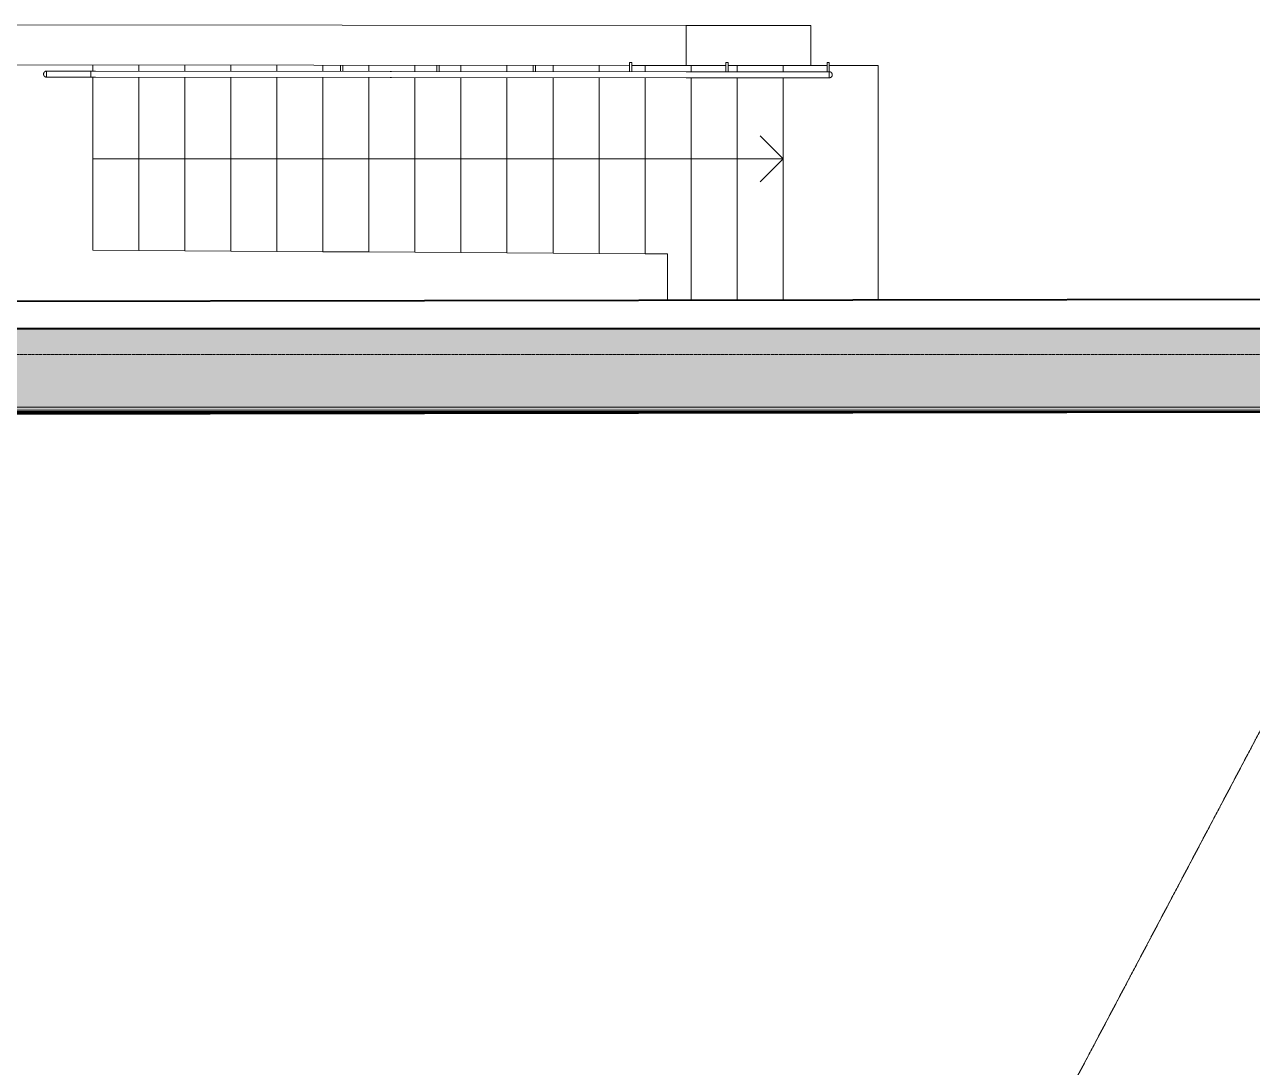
# Model space of a CAD drawing. Header units: millimetres. Extents: x -11886 to 68941, y -8130 to 45506.
# Drawn here: x 21624 to 29626, y 38714 to 45506 of the extents above; entities that cross this region are included whole.
import ezdxf

# ---------------------------------------------------------------- set-up
doc = ezdxf.new("R2010")
doc.units = ezdxf.units.MM
doc.linetypes.add('ADSK_Линия сетки', pattern=[25, 20, -2.5, 0, -2.5])
doc.linetypes.add('ADSK_Сверху', pattern=[4.5, 3, -1.5])
for name, color, linetype, lineweight in [('Лестницы', 7, 'Continuous', 18), ('Ограждение', 7, 'Continuous', 18), ('Оси', 7, 'Continuous', 9), ('Перекрытие', 7, 'Continuous', 18), ('Стены', 7, 'Continuous', 18), ('Стены внутренние', 7, 'Continuous', 18), ('Стены наружные', 7, 'Continuous', 18), ('Стены штриховка', 7, 'Continuous', 18), ('Стрелки вверх', 7, 'Continuous', 18)]:
    doc.layers.add(name, color=color, linetype=linetype, lineweight=lineweight)
doc.layers.add('Линии', color=7, linetype='Continuous', lineweight=9, true_color=0x00a600)
doc.layers.add('Стены разрез', color=7, linetype='Continuous', lineweight=40, true_color=0xbb5389)

# ---------------------------------------------------------------- blocks, each defined once
blk = doc.blocks.new('Существующие стены 1 эт - Существующие стены 1 эт-653793-01 План 1-го этажа кладочный')
at = {"layer": 'Стены', "color": 243, "true_color": 0xbb5389}
for p, q in [((20842.1, 43701), (25814.7, 43709)), ((25814.7, 43709), (27187.7, 43711.2)), ((27187.7, 43711.2), (31501.3, 43718)), ((29470.3, 42983.1), (20843.2, 42969.7))]:
    blk.add_line(p, q, dxfattribs=at)
at = {"layer": 'Стены разрез'}
for p, q in [((31501.3, 43718), (18216.3, 43696.8)), ((19032.3, 42966.8), (30750.7, 42985.1))]:
    blk.add_line(p, q, dxfattribs=at)
blk = doc.blocks.new('Тип перил - Перила_Внутренний_-1199498-01 План 1-го этажа кладочный')
at = {"layer": 'Ограждение'}
for p, q in [((22056, 45203.3), (21767.6, 45203.6)), ((21767.6, 45185.9), (21767.6, 45181.3)), ((21767.6, 45163.6), (22055.9, 45163.3)), ((22086.8, 45163.3), (25943.7, 45159.3)), ((25943.7, 45199.3), (22086.9, 45203.3)), ((26566, 45199.3), (25943.7, 45199.3)), ((25943.7, 45159.3), (26566, 45159.3)), ((26867.7, 45199.3), (26579.3, 45199.3)), ((26579.3, 45159.3), (26867.7, 45159.3)), ((26867.7, 45176.7), (26867.7, 45181.6))]:
    blk.add_line(p, q, dxfattribs=at)
at = {"layer": 'Ограждение', "flags": 128}
for points in [[(22086.8, 45163.3), (22084.3, 45163.3), (22081.7, 45163.3), (22079.1, 45163.3), (22076.4, 45163.3), (22073.7, 45163.3), (22071, 45163.3), (22068.3, 45163.3), (22065.5, 45163.3), (22062.7, 45163.3), (22059.9, 45163.3), (22057.1, 45163.3), (22055.9, 45163.3)], [(22056, 45203.3), (22058.8, 45203.3), (22061.6, 45203.3), (22064.4, 45203.3), (22067.1, 45203.3), (22069.9, 45203.3), (22072.6, 45203.3), (22075.3, 45203.3), (22078, 45203.3), (22080.6, 45203.3), (22083.2, 45203.3), (22085.8, 45203.3), (22086.9, 45203.3)], [(26579.3, 45199.3), (26578.1, 45199.3), (26576.9, 45199.3), (26575.7, 45199.3), (26574.5, 45199.3), (26573.3, 45199.3), (26572.2, 45199.3), (26571, 45199.3), (26569.8, 45199.3), (26568.7, 45199.3), (26567.6, 45199.3), (26566.5, 45199.3), (26566, 45199.3)], [(26566, 45159.3), (26567.1, 45159.3), (26568.2, 45159.3), (26569.4, 45159.3), (26570.5, 45159.3), (26571.7, 45159.3), (26572.8, 45159.3), (26574, 45159.3), (26575.2, 45159.3), (26576.4, 45159.3), (26577.6, 45159.3), (26578.8, 45159.3), (26579.3, 45159.3)]]:
    blk.add_lwpolyline(points, dxfattribs=at)
blk = doc.blocks.new('Тип перил - D40-138916-01 План 1-го этажа кладочный')
at = {"layer": 'Ограждение', "flags": 128}
for points in [[(0, 20), (0.8, 20), (1.6, 19.9), (2.4, 19.9), (3.2, 19.7), (4, 19.6), (4.8, 19.4), (5.5, 19.2), (6.3, 19), (7, 18.7), (7.8, 18.4), (8.5, 18.1), (9.2, 17.7), (9.9, 17.4), (10.6, 16.9), (11.3, 16.5), (11.9, 16), (12.6, 15.6), (13.2, 15), (13.8, 14.5), (14.3, 13.9), (14.9, 13.3), (15.4, 12.7), (15.9, 12.1), (16.4, 11.5), (16.8, 10.8), (17.2, 10.1), (17.6, 9.4), (18, 8.7), (18.3, 8), (18.6, 7.2), (18.9, 6.5), (19.2, 5.7), (19.4, 5), (19.6, 4.2), (19.7, 3.4), (19.8, 2.6), (19.9, 1.8), (20, 1), (20, 0.2), (20, 0)], [(20, 0), (20, -0.8), (19.9, -1.6), (19.9, -2.4), (19.7, -3.2), (19.6, -4), (19.4, -4.8), (19.2, -5.5), (19, -6.3), (18.7, -7), (18.4, -7.8), (18.1, -8.5), (17.7, -9.2), (17.4, -9.9), (16.9, -10.6), (16.5, -11.3), (16, -11.9), (15.6, -12.6), (15, -13.2), (14.5, -13.8), (13.9, -14.3), (13.3, -14.9), (12.7, -15.4), (12.1, -15.9), (11.5, -16.4), (10.8, -16.8), (10.1, -17.2), (9.4, -17.6), (8.7, -18), (8, -18.3), (7.2, -18.6), (6.5, -18.9), (5.7, -19.2), (5, -19.4), (4.2, -19.6), (3.4, -19.7), (2.6, -19.8), (1.8, -19.9), (1, -20), (0.2, -20), (0, -20)]]:
    blk.add_lwpolyline(points, dxfattribs=at)
blk = doc.blocks.new('Тип перил - D40-V1-01 План 1-го этажа кладочный')
at = {"layer": 'Ограждение', "flags": 128}
for points in [[(0, 20), (0.8, 20), (1.6, 19.9), (2.4, 19.9), (3.2, 19.7), (4, 19.6), (4.8, 19.4), (5.5, 19.2), (6.3, 19), (7, 18.7), (7.8, 18.4), (8.5, 18.1), (9.2, 17.7), (9.9, 17.4), (10.6, 16.9), (11.3, 16.5), (11.9, 16), (12.6, 15.6), (13.2, 15), (13.8, 14.5), (14.3, 13.9), (14.9, 13.3), (15.4, 12.7), (15.9, 12.1), (16.4, 11.5), (16.8, 10.8), (17.2, 10.1), (17.6, 9.4), (18, 8.7), (18.3, 8), (18.6, 7.2), (18.9, 6.5), (19.2, 5.7), (19.4, 5), (19.6, 4.2), (19.7, 3.4), (19.8, 2.6), (19.9, 1.8), (20, 1), (20, 0.2), (20, 0)], [(20, 0), (20, -0.8), (19.9, -1.6), (19.9, -2.4), (19.7, -3.2), (19.6, -4), (19.4, -4.8), (19.2, -5.5), (19, -6.3), (18.7, -7), (18.4, -7.8), (18.1, -8.5), (17.7, -9.2), (17.4, -9.9), (16.9, -10.6), (16.5, -11.3), (16, -11.9), (15.6, -12.6), (15, -13.2), (14.5, -13.8), (13.9, -14.3), (13.3, -14.9), (12.7, -15.4), (12.1, -15.9), (11.5, -16.4), (10.8, -16.8), (10.1, -17.2), (9.4, -17.6), (8.7, -18), (8, -18.3), (7.2, -18.6), (6.5, -18.9), (5.7, -19.2), (5, -19.4), (4.2, -19.6), (3.4, -19.7), (2.6, -19.8), (1.8, -19.9), (1, -20), (0.2, -20), (0, -20)]]:
    blk.add_lwpolyline(points, dxfattribs=at)
blk = doc.blocks.new('Тип перил - Перила_Внутренний_-V2-01 План 1-го этажа кладочный')
at = {"layer": 'Ограждение'}
for p, q in [((21767.6, 45203.6), (21767.6, 45163.6)), ((21767.6, 45203.6), (22056, 45203.3)), ((21767.6, 45163.6), (22055.9, 45163.3)), ((22056, 45203.3), (22055.9, 45163.3)), ((22056, 45203.3), (22055.9, 45163.3)), ((22055.9, 45163.3), (22078, 45163.3)), ((22056, 45203.3), (22078, 45203.3)), ((22078, 45203.3), (25934.9, 45199.3)), ((22078, 45163.3), (25934.9, 45159.3)), ((25934.9, 45199.3), (26557.2, 45199.3)), ((25934.9, 45159.3), (26557.2, 45159.3)), ((26579.3, 45199.3), (26557.2, 45199.3)), ((26579.3, 45159.3), (26557.2, 45159.3)), ((26579.3, 45199.3), (26867.7, 45199.3)), ((26579.3, 45159.3), (26867.7, 45159.3)), ((26867.7, 45199.3), (26867.7, 45159.3))]:
    blk.add_line(p, q, dxfattribs=at)
blk = doc.blocks.new('Тип перил - Перила_Внутренний_-1199754-01 План 1-го этажа кладочный')
at = {"layer": 'Ограждение', "flags": 128}
for points in [[(26571, 45199.3), (26569.8, 45199.3), (26568.7, 45199.3), (26567.6, 45199.3), (26566.5, 45199.3), (26566, 45199.3)], [(26566, 45159.3), (26567.1, 45159.3), (26568.2, 45159.3), (26569.4, 45159.3), (26570.5, 45159.3)], [(26571.7, 45159.3), (26572.8, 45159.3), (26574, 45159.3), (26575.2, 45159.3), (26576.4, 45159.3), (26577.6, 45159.3), (26578.8, 45159.3), (26579.3, 45159.3)], [(26579.3, 45199.3), (26578.1, 45199.3), (26576.9, 45199.3), (26575.7, 45199.3), (26574.5, 45199.3), (26573.3, 45199.3), (26572.2, 45199.3)]]:
    blk.add_lwpolyline(points, dxfattribs=at)
blk = doc.blocks.new('Тип перил - D40-V3-01 План 1-го этажа кладочный')
at = {"layer": 'Ограждение', "flags": 128}
for points in [[(4.8, 19.4), (5.5, 19.2), (6.3, 19), (7, 18.7), (7.8, 18.4), (8.5, 18.1), (9.2, 17.7), (9.9, 17.4), (10.6, 16.9), (11.3, 16.5), (11.9, 16), (12.6, 15.6), (13.2, 15), (13.8, 14.5), (14.3, 13.9), (14.9, 13.3), (15.4, 12.7), (15.9, 12.1), (16.4, 11.5), (16.8, 10.8), (17.2, 10.1), (17.6, 9.4), (18, 8.7), (18.3, 8), (18.6, 7.2), (18.9, 6.5), (19.2, 5.7), (19.4, 5), (19.6, 4.2), (19.7, 3.4), (19.8, 2.6), (19.9, 1.8), (20, 1), (20, 0.2), (20, 0)], [(9.4, -17.6), (8.7, -18), (8, -18.3), (7.2, -18.6), (6.5, -18.9), (5.7, -19.2), (5, -19.4), (4.2, -19.6)], [(20, 0), (20, -0.8), (19.9, -1.6), (19.9, -2.4), (19.7, -3.2), (19.6, -4), (19.4, -4.8), (19.2, -5.5), (19, -6.3), (18.7, -7), (18.4, -7.8), (18.1, -8.5), (17.7, -9.2), (17.4, -9.9), (16.9, -10.6), (16.5, -11.3), (16, -11.9), (15.6, -12.6), (15, -13.2), (14.5, -13.8), (13.9, -14.3), (13.3, -14.9), (12.7, -15.4), (12.1, -15.9), (11.5, -16.4), (10.8, -16.8), (10.1, -17.2)]]:
    blk.add_lwpolyline(points, dxfattribs=at)
blk = doc.blocks.new('Тип перил - Перила_Внутренний_-V4-01 План 1-го этажа кладочный')
at = {"layer": 'Ограждение'}
for p, q in [((26579.3, 45199.3), (26566, 45199.3)), ((26579.3, 45159.3), (26566, 45159.3))]:
    blk.add_line(p, q, dxfattribs=at)
blk = doc.blocks.new('ADSK_Ограждение_Опоры_Г_образная - D15 высота60 консоль80-139754-01 План 1-го этажа кладочный')
at = {"layer": 'Линии', "color": 8, "lineweight": 18, "true_color": 0x808080}
for p, q in [((-7.5, 20), (-7.5, 60)), ((7.5, 60), (7.5, 20))]:
    blk.add_line(p, q, dxfattribs=at)
blk = doc.blocks.new('ADSK_Ограждение_Опоры_Г_образная - D15 высота60 консоль80-V5-01 План 1-го этажа кладочный')
at = {"layer": 'Линии', "color": 8, "lineweight": 18, "true_color": 0x808080}
for p, q in [((-7.5, 20), (-7.5, 80)), ((0, 80), (-7.5, 80)), ((7.5, 80), (0, 80)), ((7.5, 80), (7.5, 20))]:
    blk.add_line(p, q, dxfattribs=at)
blk = doc.blocks.new('ADSK_Ограждение_Опоры_Г_образная - D15 высота60 консоль80-V6-01 План 1-го этажа кладочный')
at = {"layer": 'Ограждение'}
for p, q in [((-7.5, 20), (-7.5, 80)), ((0, 80), (-7.5, 80)), ((7.5, 80), (0, 80)), ((7.5, 80), (7.5, 20))]:
    blk.add_line(p, q, dxfattribs=at)
blk = doc.blocks.new('ADSK_Ограждение_Опоры_Г_образная - D15 высота60 консоль80-V7-01 План 1-го этажа кладочный')
at = {"layer": 'Ограждение'}
for p, q in [((-7.5, 20), (-7.5, 80)), ((0, 80), (-7.5, 80)), ((7.5, 80), (0, 80)), ((7.5, 80), (7.5, 19.9))]:
    blk.add_line(p, q, dxfattribs=at)

msp = doc.modelspace()

# ---------------------------------------------------------------- hatches: boundary and pattern name
at = {"layer": 'Стены внутренние', "lineweight": 9}
h = msp.add_hatch(dxfattribs=at)
h.set_pattern_fill('FP_2', color=256, style=0, pattern_type=2)
h.set_pattern_definition([(0, (0, 0), (406.4, 101.6), [33.528, -271.272, 33.528, -271.272, -1625.6]), (0, (0, 0), (406.4, 101.6), [-609.6, 33.528, -576.072, 33.528, -271.272, -711.2]), (0, (0, 0), (406.4, 101.6), [-1524, 33.528, -169.672, 33.528, -474.472]), (120, (152.4, 50.8), (-291.18818, 301.15272), [33.528, -271.272, 33.528, -271.272, -1625.6]), (120, (152.4, 50.8), (-291.18818, 301.15272), [-609.6, 33.528, -576.072, 33.528, -271.272, -711.2]), (120, (152.4, 50.8), (-291.18818, 301.15272), [-1524, 33.528, -169.672, 33.528, -474.472]), (240, (203.2, 254), (-115.21182, -402.75272), [33.528, -271.272, 33.528, -271.272, -1625.6]), (240, (203.2, 254), (-115.21182, -402.75272), [-609.6, 33.528, -576.072, 33.528, -271.272, -711.2]), (240, (203.2, 254), (-115.21182, -402.75272), [-1524, 33.528, -169.672, 33.528, -474.472])])
h.paths.add_polyline_path([(20827.3, 42995.1), (30807, 42995.1), (30807, 43015.1), (18985.8, 43015.1), (18985.8, 42995.1), (20827.2, 42995.1)])
at = {"layer": 'Стены наружные', "true_color": 0xc0c0c0}
msp.add_hatch(color=9, dxfattribs=at).paths.add_polyline_path([(30807, 43015.1), (30807, 43525.1), (18455.8, 43525.1), (18455.8, 43015.1), (30781.4, 43015.1)])

# ---------------------------------------------------------------- linework, layer by layer
at = {"layer": 'Лестницы'}
for p, q in [((22067.7, 45243.3), (22067.7, 45203.3)), ((22067.7, 45243.3), (22067.7, 45203.3)), ((22367.7, 45243), (22367.7, 45203)), ((22367.7, 45243), (22367.7, 45203)), ((22667.7, 45242.7), (22667.7, 45202.7)), ((22667.7, 45242.7), (22667.7, 45202.7)), ((22967.7, 45242.4), (22967.7, 45202.4)), ((22967.7, 45242.4), (22967.7, 45202.4)), ((23267.7, 45242.1), (23267.7, 45202.1)), ((23267.7, 45242.1), (23267.7, 45202.1)), ((23567.7, 45241.7), (23567.7, 45201.7)), ((23567.7, 45241.7), (23567.7, 45201.7)), ((23867.7, 45241.4), (23867.7, 45201.4)), ((23867.7, 45241.4), (23867.7, 45201.4)), ((24167.7, 45241.1), (24167.7, 45201.1)), ((24167.7, 45241.1), (24167.7, 45201.1)), ((24467.7, 45240.8), (24467.7, 45200.8)), ((24467.7, 45240.8), (24467.7, 45200.8)), ((24767.7, 45240.5), (24767.7, 45200.5)), ((24767.7, 45240.5), (24767.7, 45200.5)), ((25067.7, 45240.2), (25067.7, 45200.2)), ((25067.7, 45240.2), (25067.7, 45200.2)), ((25367.7, 45239.9), (25367.7, 45199.9)), ((25367.7, 45239.9), (25367.7, 45199.9)), ((25667.7, 45239.6), (25667.7, 45199.6)), ((25667.7, 45239.6), (25667.7, 45199.6)), ((25967.7, 45239.3), (25967.7, 45199.3)), ((25967.7, 45239.3), (25967.7, 45199.3)), ((26267.7, 45239.3), (26267.7, 45199.3)), ((26267.7, 45239.3), (26267.7, 45199.3)), ((26567.7, 45239.3), (26567.7, 45198.9)), ((22067.7, 45163.3), (22067.7, 44037.1)), ((22067.7, 45163.3), (22067.7, 44037.1)), ((22367.7, 45163), (22367.7, 44035.1)), ((22367.7, 45163), (22367.7, 44035.1)), ((22667.7, 45162.7), (22667.7, 44033.1)), ((22667.7, 45162.7), (22667.7, 44033.1)), ((22967.7, 45162.4), (22967.7, 44031.1)), ((22967.7, 45162.4), (22967.7, 44031.1)), ((23267.7, 45162.1), (23267.7, 44029.1)), ((23267.7, 45162.1), (23267.7, 44029.1)), ((23567.7, 45161.7), (23567.7, 44027.2)), ((23567.7, 45161.7), (23567.7, 44027.2)), ((23867.7, 45161.4), (23867.7, 44025.2)), ((23867.7, 45161.4), (23867.7, 44025.2)), ((24167.7, 45161.1), (24167.7, 44023.2)), ((24167.7, 45161.1), (24167.7, 44023.2)), ((24467.7, 45160.8), (24467.7, 44021.2)), ((24467.7, 45160.8), (24467.7, 44021.2)), ((24767.7, 45160.5), (24767.7, 44019.2)), ((24767.7, 45160.5), (24767.7, 44019.2)), ((25067.7, 45160.2), (25067.7, 44017.3)), ((25067.7, 45160.2), (25067.7, 44017.3)), ((25367.7, 45159.9), (25367.7, 44015.3)), ((25367.7, 45159.9), (25367.7, 44015.3)), ((25667.7, 45159.6), (25667.7, 44013.3)), ((25667.7, 45159.6), (25667.7, 44013.3)), ((25967.7, 45159.3), (25967.7, 43709.2)), ((25967.7, 45159.3), (25967.7, 43709.2)), ((26267.7, 45159.3), (26267.7, 43709.7)), ((26267.7, 45159.3), (26267.7, 43709.7)), ((26567.7, 45159.7), (26567.7, 43710.2)), ((22067.7, 44037.1), (22367.7, 44035.1)), ((22367.7, 44035.1), (22667.7, 44033.1)), ((22667.7, 44033.1), (22967.7, 44031.1)), ((22967.7, 44031.1), (23267.7, 44029.1)), ((23267.7, 44029.1), (23567.7, 44027.2)), ((23567.7, 44027.2), (23867.7, 44025.2)), ((23867.7, 44025.2), (24167.7, 44023.2)), ((24167.7, 44023.2), (24467.7, 44021.2)), ((24467.7, 44021.2), (24767.7, 44019.2)), ((24767.7, 44019.2), (25067.7, 44017.3)), ((25067.7, 44017.3), (25367.7, 44015.3)), ((25367.7, 44015.3), (25667.7, 44013.3)), ((25667.7, 44013.3), (25814.2, 44012.3)), ((25814.2, 44012.3), (25814.7, 43709)), ((25814.7, 43709), (25967.7, 43709.2)), ((25967.7, 43709.2), (26267.7, 43709.7)), ((26267.7, 43709.7), (26567.7, 43710.2))]:
    msp.add_line(p, q, dxfattribs=at)
at = {"layer": 'Линии', "color": 8, "lineweight": 18, "true_color": 0x808080}
for p, q in [((19093.6, 45506.3), (25935, 45499.3)), ((25935, 45499.3), (25934.7, 45239.3)), ((25934.9, 45499.3), (26747.7, 45499.3)), ((25934.9, 45499.3), (25934.9, 45239.3)), ((26747.7, 45499.3), (26747.7, 45239.3)), ((25566.8, 45239.7), (19392, 45246)), ((25934.7, 45239.3), (25581.3, 45239.7)), ((26194.9, 45239.3), (25934.9, 45239.3)), ((26747.7, 45239.3), (26209.4, 45239.3))]:
    msp.add_line(p, q, dxfattribs=at)
at = {"layer": 'Линии', "linetype": 'ADSK_Сверху'}
msp.add_line((18997.8, 20729.6), (30775, 42983.1), dxfattribs=at)
at = {"layer": 'Оси', "linetype": 'ADSK_Линия сетки'}
msp.add_line((-11086.2, 43356.8), (57141.7, 43356.8), dxfattribs=at)
at = {"layer": 'Перекрытие', "color": 136, "true_color": 0x008080}
for p, q in [((26567.7, 45239.3), (26567.7, 45198.9)), ((26853.5, 45239.3), (26747.7, 45239.3)), ((27187.7, 45239.3), (26868, 45239.3)), ((27187.7, 43711.2), (27187.7, 45239.3)), ((26567.7, 45159.7), (26567.7, 43710.2)), ((27187.7, 43711.2), (26567.7, 43710.2))]:
    msp.add_line(p, q, dxfattribs=at)
at = {"layer": 'Стены внутренние', "lineweight": 40}
msp.add_line((18997.8, 42983.1), (30775, 42983.1), dxfattribs=at)
at = {"layer": 'Стены наружные', "lineweight": 40}
msp.add_line((31317, 43525.1), (18455.8, 43525.1), dxfattribs=at)
at = {"layer": 'Стены наружные'}
msp.add_line((18997.8, 43015.1), (30807, 43015.1), dxfattribs=at)
at = {"layer": 'Стены штриховка'}
for p, q in [((30787, 42995.1), (18985.8, 42995.1)), ((30777, 42985.1), (18995.8, 42985.1))]:
    msp.add_line(p, q, dxfattribs=at)
at = {"layer": 'Стрелки вверх'}
for p, q in [((26567.7, 44631.1), (26417.7, 44781.1)), ((22067.7, 44631.1), (22367.7, 44631.1)), ((22367.7, 44631.1), (22667.7, 44631.1)), ((22667.7, 44631.1), (22967.7, 44631.1)), ((22967.7, 44631.1), (23267.7, 44631.1)), ((23267.7, 44631.1), (23567.7, 44631.1)), ((23567.7, 44631.1), (23867.7, 44631.1)), ((23867.7, 44631.1), (24167.7, 44631.1)), ((24167.7, 44631.1), (24467.7, 44631.1)), ((24467.7, 44631.1), (24767.7, 44631.1)), ((24767.7, 44631.1), (25067.7, 44631.1)), ((25067.7, 44631.1), (25367.7, 44631.1)), ((25367.7, 44631.1), (25667.7, 44631.1)), ((25667.7, 44631.1), (25967.7, 44631.1)), ((25967.7, 44631.1), (26267.7, 44631.1)), ((26267.7, 44631.1), (26567.7, 44631.1)), ((26567.7, 44631.1), (26417.7, 44481.1))]:
    msp.add_line(p, q, dxfattribs=at)

# ---------------------------------------------------------------- block references
at = {"layer": 'Линии', "color": 8, "lineweight": 18, "true_color": 0x808080, "rotation": 359.9410660476429}
for name, p in [('ADSK_Ограждение_Опоры_Г_образная - D15 высота60 консоль80-139754-01 План 1-го этажа кладочный', (23689.4, 45181.6)), ('ADSK_Ограждение_Опоры_Г_образная - D15 высота60 консоль80-139754-01 План 1-го этажа кладочный', (24317.6, 45181)), ('ADSK_Ограждение_Опоры_Г_образная - D15 высота60 консоль80-139754-01 План 1-го этажа кладочный', (24945.8, 45180.3)), ('ADSK_Ограждение_Опоры_Г_образная - D15 высота60 консоль80-V5-01 План 1-го этажа кладочный', (25574, 45179.7))]:
    msp.add_blockref(name, p, dxfattribs=at)
at = {"layer": 'Ограждение'}
for name, p in [('ADSK_Ограждение_Опоры_Г_образная - D15 высота60 консоль80-V6-01 План 1-го этажа кладочный', (26202.2, 45179.3)), ('ADSK_Ограждение_Опоры_Г_образная - D15 высота60 консоль80-V7-01 План 1-го этажа кладочный', (26860.8, 45179.3)), ('Тип перил - Перила_Внутренний_-1199498-01 План 1-го этажа кладочный', (0, 0)), ('Тип перил - Перила_Внутренний_-V2-01 План 1-го этажа кладочный', (0, 0)), ('Тип перил - Перила_Внутренний_-1199754-01 План 1-го этажа кладочный', (0, 0)), ('Тип перил - Перила_Внутренний_-V4-01 План 1-го этажа кладочный', (0, 0)), ('Тип перил - D40-V1-01 План 1-го этажа кладочный', (26867.7, 45179.3)), ('Тип перил - D40-V3-01 План 1-го этажа кладочный', (26867.7, 45179.3))]:
    msp.add_blockref(name, p, dxfattribs=at)
at = {"layer": 'Ограждение', "rotation": 179.9410660476429}
for name in ['Тип перил - D40-138916-01 План 1-го этажа кладочный', 'Тип перил - D40-V3-01 План 1-го этажа кладочный']:
    msp.add_blockref(name, (21767.6, 45183.6), dxfattribs=at)
at = {"layer": 'Стены разрез'}
msp.add_blockref('Существующие стены 1 эт - Существующие стены 1 эт-653793-01 План 1-го этажа кладочный', (0, 0), dxfattribs=at)

doc.saveas('drawing.dxf')
